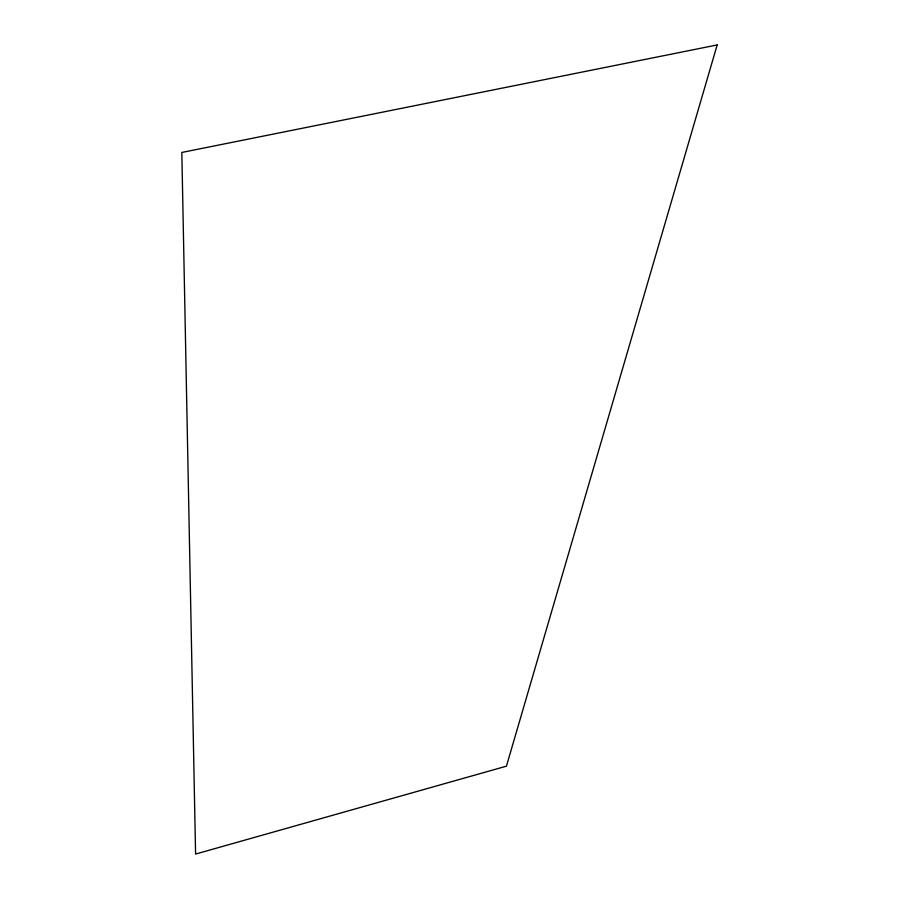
<?xml version="1.0" encoding="UTF-8"?>
<svg xmlns="http://www.w3.org/2000/svg" width="899" height="899" viewBox="0 0 899 899"><rect width="100%" height="100%" fill="white"/><g stroke="black" fill="none" stroke-linecap="round" stroke-linejoin="round"><path stroke-width="1.35" d="M717.177 44.95L506.429 766.173L195.589 854.05L181.823 152.459L717.177 44.95"/></g></svg>
